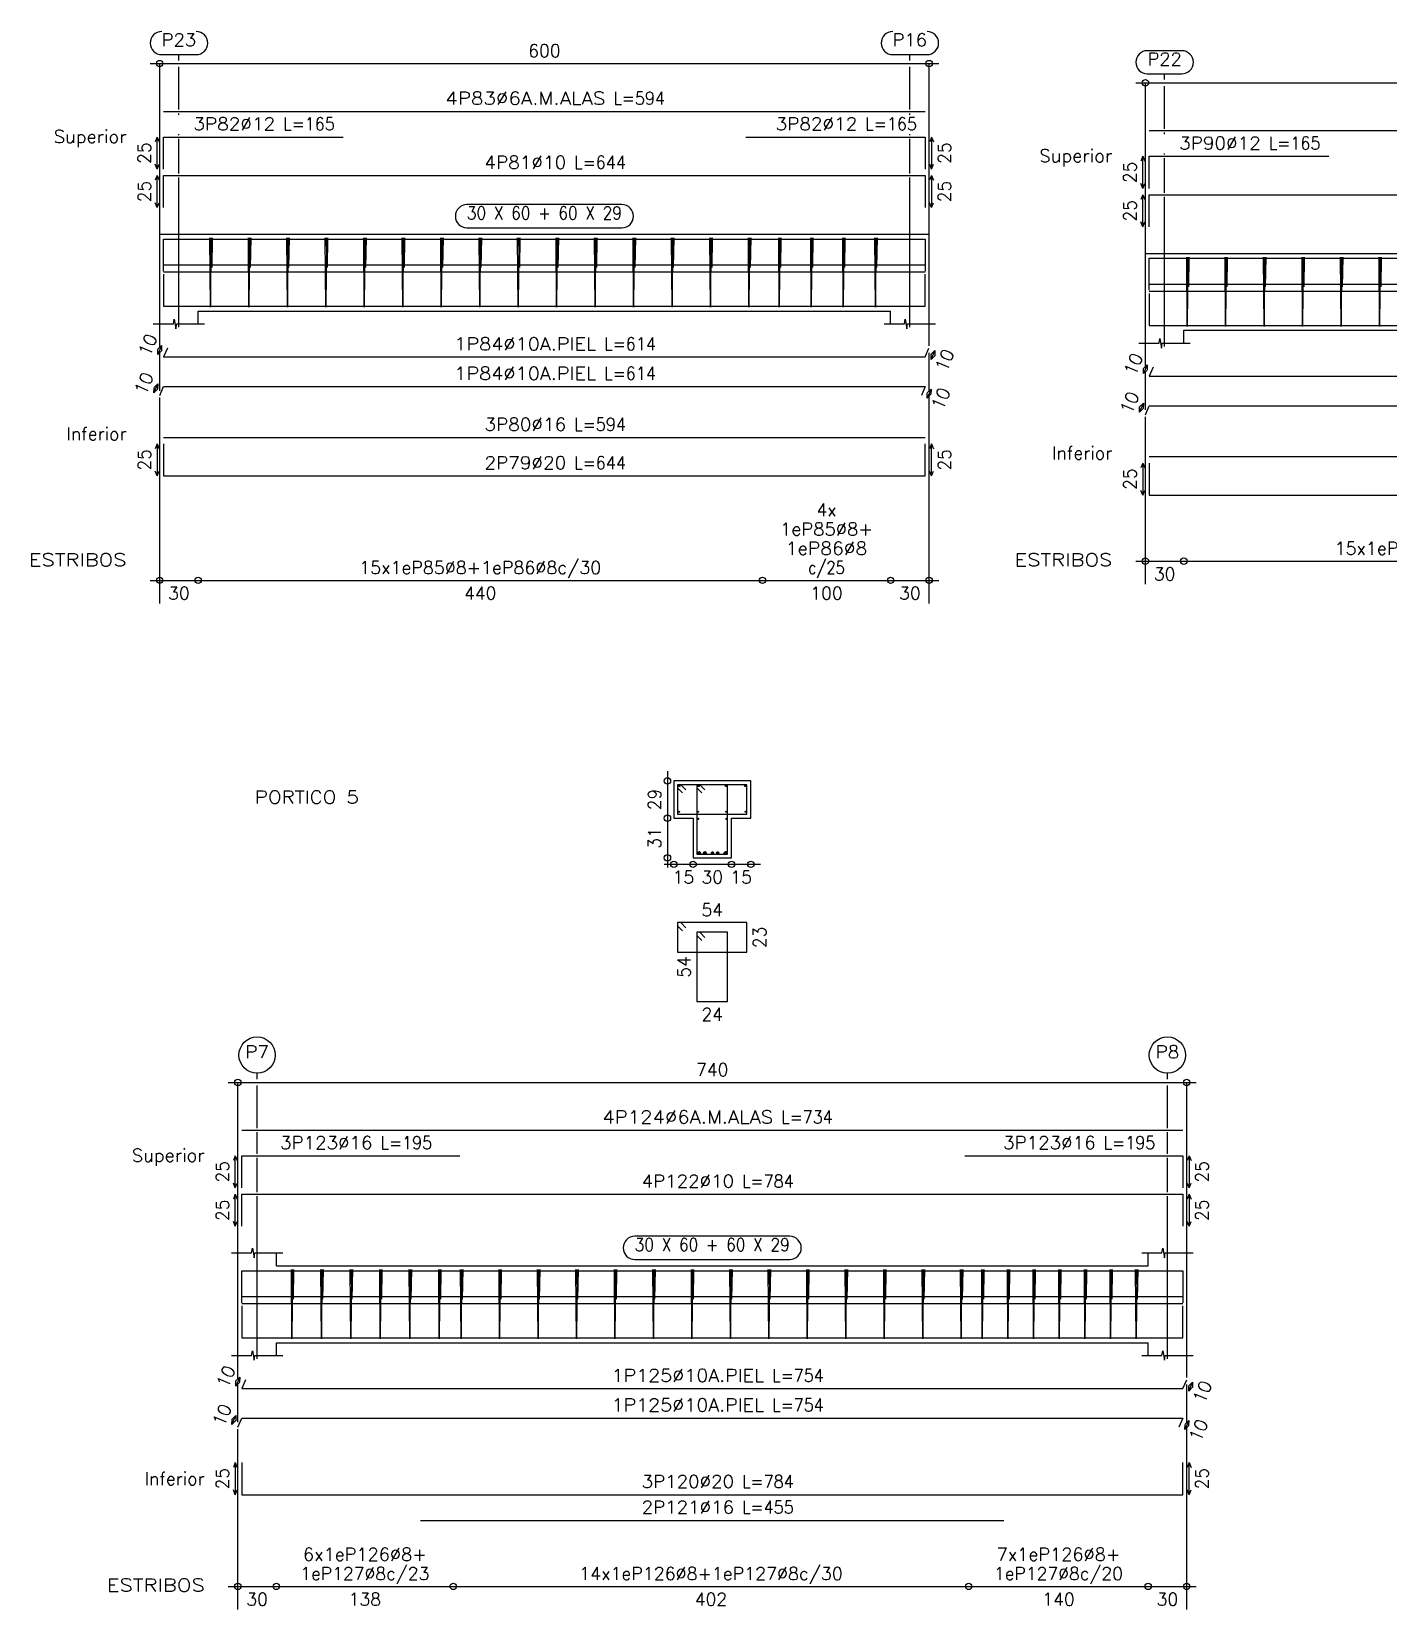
# Model space of a CAD drawing. Header units: millimetres. Extents: x 709.5 to 769, y 350.8 to 392.8.
# Drawn here: x 743.13 to 753.72, y 369.1 to 381.4 of the extents above; entities that cross this region are included whole.
import ezdxf
from ezdxf.enums import TextEntityAlignment as Align

# ---------------------------------------------------------------- set-up
doc = ezdxf.new("R2010")
doc.units = ezdxf.units.MM
doc.linetypes.add('CYPELINEA', pattern=[0])
for name, color, linetype in [('ARM_DENTRO_VIGA', 5, 'Continuous'), ('ARM_ESTRIBOS', 1, 'Continuous'), ('ARM_LONGITUDES', 3, 'CYPELINEA'), ('ARM_TEXTOS', 3, 'CYPELINEA'), ('COT_COTAS', 3, 'CYPELINEA'), ('COT_EST', 3, 'CYPELINEA'), ('COT_LIN_APOYOS', 2, 'CYPELINEA'), ('COT_LIN_AUX_COTA', 2, 'CYPELINEA'), ('REF_ESCALA', 3, 'CYPELINEA'), ('REF_NOMBRE', 3, 'CYPELINEA'), ('REF_REFERENCIA', 3, 'CYPELINEA'), ('SEC_CONTORNOS', 2, 'Continuous'), ('SEC_DIM_VIGA', 3, 'CYPELINEA'), ('TXT_EST', 3, 'CYPELINEA'), ('TXT_LONG', 3, 'CYPELINEA')]:
    doc.layers.add(name, color=color, linetype=linetype)
doc.styles.get("Standard").update_dxf_attribs({"font": 'romans.shx'})

msp = doc.modelspace()

# ---------------------------------------------------------------- linework, layer by layer
at = {"layer": 'ARM_DENTRO_VIGA'}
for p, q in [((748.177, 375.522), (748.192, 375.522)), ((748.185, 375.53), (748.185, 375.515)), ((748.327, 375.522), (748.342, 375.522)), ((748.335, 375.53), (748.335, 375.515)), ((748.541, 375.522), (748.556, 375.522)), ((748.549, 375.53), (748.549, 375.515)), ((748.691, 375.522), (748.706, 375.522)), ((748.699, 375.53), (748.699, 375.515)), ((748.178, 375.321), (748.187, 375.321)), ((748.183, 375.325), (748.183, 375.316)), ((748.328, 375.321), (748.337, 375.321)), ((748.333, 375.325), (748.333, 375.316)), ((748.546, 375.321), (748.555, 375.321)), ((748.551, 375.325), (748.551, 375.316)), ((748.696, 375.321), (748.705, 375.321)), ((748.701, 375.325), (748.701, 375.316)), ((748.322, 375.266), (748.337, 375.266)), ((748.33, 375.273), (748.33, 375.258)), ((748.546, 375.266), (748.561, 375.266)), ((748.554, 375.273), (748.554, 375.258)), ((748.325, 374.999), (748.355, 374.999)), ((748.34, 375.014), (748.34, 374.984)), ((748.369, 374.999), (748.399, 374.999)), ((748.384, 375.014), (748.384, 374.984)), ((748.432, 374.999), (748.456, 374.999)), ((748.444, 375.011), (748.444, 374.987)), ((748.472, 374.999), (748.496, 374.999)), ((748.484, 375.011), (748.484, 374.987)), ((748.529, 374.999), (748.559, 374.999)), ((748.544, 375.014), (748.544, 374.984))]:
    msp.add_line(p, q, dxfattribs=at)
for points in [[(744.163, 380.782), (750.103, 380.782)], [(744.162, 380.332), (744.162, 380.582), (745.562, 380.582)], [(748.703, 380.582), (750.103, 380.582), (750.103, 380.332)], [(751.85, 380.632), (757.79, 380.632)], [(751.85, 380.182), (751.85, 380.432), (753.25, 380.432)], [(744.163, 380.032), (744.163, 380.282), (750.103, 380.282), (750.103, 380.032)], [(751.85, 379.882), (751.85, 380.132), (757.79, 380.132), (757.79, 379.882)], [(744.162, 379.537), (744.162, 379.787), (745.562, 379.787)], [(744.163, 379.537), (744.163, 379.787), (750.103, 379.787), (750.103, 379.537)], [(748.703, 379.787), (750.103, 379.787), (750.103, 379.537)], [(751.85, 379.387), (751.85, 379.637), (757.79, 379.637), (757.79, 379.387)], [(751.85, 379.387), (751.85, 379.637), (753.25, 379.637)], [(744.163, 379.585), (750.103, 379.585)], [(744.163, 379.53), (750.103, 379.53)], [(744.163, 379.53), (750.103, 379.53)], [(744.163, 379.513), (744.163, 379.263), (750.103, 379.263), (750.103, 379.513)], [(751.85, 379.435), (757.79, 379.435)], [(751.85, 379.38), (757.79, 379.38)], [(751.85, 379.38), (757.79, 379.38)], [(751.85, 379.363), (751.85, 379.113), (757.79, 379.113), (757.79, 379.363)], [(744.163, 379.263), (750.103, 379.263)], [(751.85, 379.113), (757.79, 379.113)], [(744.193, 378.937), (744.163, 378.867), (750.103, 378.867), (750.132, 378.937)], [(751.88, 378.787), (751.85, 378.717), (757.79, 378.717), (757.82, 378.787)], [(744.133, 378.567), (744.163, 378.637), (750.103, 378.637), (750.073, 378.567)], [(751.82, 378.417), (751.85, 378.487), (757.79, 378.487), (757.76, 378.417)], [(744.163, 378.24), (750.103, 378.24)], [(744.163, 378.19), (744.163, 377.94), (750.103, 377.94), (750.103, 378.19)], [(751.85, 378.09), (757.79, 378.09)], [(751.85, 378.04), (751.85, 377.79), (757.79, 377.79), (757.79, 378.04)], [(744.772, 372.838), (752.112, 372.838)], [(744.772, 372.388), (744.772, 372.638), (746.472, 372.638)], [(750.412, 372.638), (752.112, 372.638), (752.112, 372.388)], [(744.772, 372.088), (744.772, 372.338), (752.112, 372.338), (752.112, 372.088)], [(744.772, 371.492), (744.772, 371.742), (752.112, 371.742), (752.112, 371.492)], [(744.772, 371.492), (744.772, 371.742), (746.472, 371.742)], [(750.412, 371.742), (752.112, 371.742), (752.112, 371.492)], [(744.772, 371.54), (752.112, 371.54)], [(744.772, 371.485), (752.112, 371.485)], [(744.772, 371.485), (752.112, 371.485)], [(744.772, 371.468), (744.772, 371.218), (752.112, 371.218), (752.112, 371.468)], [(746.167, 371.218), (750.717, 371.218)], [(744.802, 370.892), (744.772, 370.822), (752.112, 370.822), (752.142, 370.892)], [(744.742, 370.522), (744.772, 370.592), (752.112, 370.592), (752.082, 370.522)], [(744.772, 370.245), (744.772, 369.995), (752.112, 369.995), (752.112, 370.245)], [(746.167, 369.795), (750.717, 369.795)]]:
    msp.add_lwpolyline(points, dxfattribs=at)
for centre, radius in [((748.185, 375.522), 0.005), ((748.335, 375.522), 0.005), ((748.549, 375.522), 0.005), ((748.699, 375.522), 0.005), ((748.183, 375.321), 0.003), ((748.333, 375.321), 0.003), ((748.551, 375.321), 0.003), ((748.701, 375.321), 0.003), ((748.33, 375.266), 0.005), ((748.554, 375.266), 0.005), ((748.34, 374.999), 0.01), ((748.384, 374.999), 0.01), ((748.444, 374.999), 0.008), ((748.484, 374.999), 0.008), ((748.544, 374.999), 0.01)]:
    msp.add_circle(centre, radius, dxfattribs=at)
at = {"layer": 'ARM_ESTRIBOS'}
for points in [[(744.532, 379.755), (744.532, 379.795), (744.528, 379.255), (744.524, 379.795), (744.524, 379.771), (744.524, 379.731)], [(744.542, 379.755), (744.542, 379.795), (744.538, 379.565), (744.534, 379.795), (744.533, 379.771), (744.533, 379.731)], [(744.832, 379.755), (744.832, 379.795), (744.828, 379.255), (744.824, 379.795), (744.824, 379.771), (744.824, 379.731)], [(744.842, 379.755), (744.842, 379.795), (744.838, 379.565), (744.834, 379.795), (744.833, 379.771), (744.833, 379.731)], [(745.132, 379.755), (745.132, 379.795), (745.128, 379.255), (745.124, 379.795), (745.124, 379.771), (745.124, 379.731)], [(745.142, 379.755), (745.142, 379.795), (745.138, 379.565), (745.134, 379.795), (745.133, 379.771), (745.133, 379.731)], [(745.432, 379.755), (745.432, 379.795), (745.428, 379.255), (745.424, 379.795), (745.424, 379.771), (745.424, 379.731)], [(745.442, 379.755), (745.442, 379.795), (745.438, 379.565), (745.434, 379.795), (745.433, 379.771), (745.433, 379.731)], [(745.732, 379.755), (745.732, 379.795), (745.728, 379.255), (745.724, 379.795), (745.724, 379.771), (745.724, 379.731)], [(745.742, 379.755), (745.742, 379.795), (745.738, 379.565), (745.734, 379.795), (745.733, 379.771), (745.733, 379.731)], [(746.032, 379.755), (746.032, 379.795), (746.028, 379.255), (746.024, 379.795), (746.024, 379.771), (746.024, 379.731)], [(746.042, 379.755), (746.042, 379.795), (746.038, 379.565), (746.034, 379.795), (746.033, 379.771), (746.033, 379.731)], [(746.332, 379.755), (746.332, 379.795), (746.328, 379.255), (746.324, 379.795), (746.324, 379.771), (746.324, 379.731)], [(746.342, 379.755), (746.342, 379.795), (746.338, 379.565), (746.334, 379.795), (746.333, 379.771), (746.333, 379.731)], [(746.632, 379.755), (746.632, 379.795), (746.628, 379.255), (746.624, 379.795), (746.624, 379.771), (746.624, 379.731)], [(746.642, 379.755), (746.642, 379.795), (746.638, 379.565), (746.634, 379.795), (746.633, 379.771), (746.633, 379.731)], [(746.932, 379.755), (746.932, 379.795), (746.928, 379.255), (746.924, 379.795), (746.924, 379.771), (746.924, 379.731)], [(746.942, 379.755), (746.942, 379.795), (746.938, 379.565), (746.934, 379.795), (746.933, 379.771), (746.933, 379.731)], [(747.232, 379.755), (747.232, 379.795), (747.228, 379.255), (747.224, 379.795), (747.224, 379.771), (747.224, 379.731)], [(747.242, 379.755), (747.242, 379.795), (747.238, 379.565), (747.234, 379.795), (747.233, 379.771), (747.233, 379.731)], [(747.532, 379.755), (747.532, 379.795), (747.528, 379.255), (747.524, 379.795), (747.524, 379.771), (747.524, 379.731)], [(747.542, 379.755), (747.542, 379.795), (747.538, 379.565), (747.534, 379.795), (747.533, 379.771), (747.533, 379.731)], [(747.832, 379.755), (747.832, 379.795), (747.828, 379.255), (747.824, 379.795), (747.824, 379.771), (747.824, 379.731)], [(747.842, 379.755), (747.842, 379.795), (747.838, 379.565), (747.834, 379.795), (747.833, 379.771), (747.833, 379.731)], [(748.132, 379.755), (748.132, 379.795), (748.128, 379.255), (748.124, 379.795), (748.124, 379.771), (748.124, 379.731)], [(748.142, 379.755), (748.142, 379.795), (748.138, 379.565), (748.134, 379.795), (748.133, 379.771), (748.133, 379.731)], [(748.432, 379.755), (748.432, 379.795), (748.428, 379.255), (748.424, 379.795), (748.424, 379.771), (748.424, 379.731)], [(748.442, 379.755), (748.442, 379.795), (748.438, 379.565), (748.434, 379.795), (748.433, 379.771), (748.433, 379.731)], [(748.732, 379.755), (748.732, 379.795), (748.728, 379.255), (748.724, 379.795), (748.724, 379.771), (748.724, 379.731)], [(748.742, 379.755), (748.742, 379.795), (748.738, 379.565), (748.734, 379.795), (748.733, 379.771), (748.733, 379.731)], [(748.968, 379.755), (748.968, 379.795), (748.964, 379.255), (748.96, 379.795), (748.959, 379.771), (748.959, 379.731)], [(748.977, 379.755), (748.977, 379.795), (748.973, 379.565), (748.969, 379.795), (748.969, 379.771), (748.969, 379.731)], [(749.218, 379.755), (749.218, 379.795), (749.214, 379.255), (749.21, 379.795), (749.209, 379.771), (749.209, 379.731)], [(749.227, 379.755), (749.227, 379.795), (749.223, 379.565), (749.219, 379.795), (749.219, 379.771), (749.219, 379.731)], [(749.468, 379.755), (749.468, 379.795), (749.464, 379.255), (749.46, 379.795), (749.459, 379.771), (749.459, 379.731)], [(749.477, 379.755), (749.477, 379.795), (749.473, 379.565), (749.469, 379.795), (749.469, 379.771), (749.469, 379.731)], [(749.718, 379.755), (749.718, 379.795), (749.714, 379.255), (749.71, 379.795), (749.709, 379.771), (749.709, 379.731)], [(749.727, 379.755), (749.727, 379.795), (749.723, 379.565), (749.719, 379.795), (749.719, 379.771), (749.719, 379.731)], [(752.15, 379.605), (752.15, 379.645), (752.146, 379.105), (752.142, 379.645), (752.141, 379.621), (752.141, 379.581)], [(752.159, 379.605), (752.159, 379.645), (752.155, 379.415), (752.151, 379.645), (752.151, 379.621), (752.151, 379.581)], [(752.45, 379.605), (752.45, 379.645), (752.446, 379.105), (752.442, 379.645), (752.441, 379.621), (752.441, 379.581)], [(752.459, 379.605), (752.459, 379.645), (752.455, 379.415), (752.451, 379.645), (752.451, 379.621), (752.451, 379.581)], [(752.75, 379.605), (752.75, 379.645), (752.746, 379.105), (752.742, 379.645), (752.741, 379.621), (752.741, 379.581)], [(752.759, 379.605), (752.759, 379.645), (752.755, 379.415), (752.751, 379.645), (752.751, 379.621), (752.751, 379.581)], [(753.05, 379.605), (753.05, 379.645), (753.046, 379.105), (753.042, 379.645), (753.041, 379.621), (753.041, 379.581)], [(753.059, 379.605), (753.059, 379.645), (753.055, 379.415), (753.051, 379.645), (753.051, 379.621), (753.051, 379.581)], [(753.35, 379.605), (753.35, 379.645), (753.346, 379.105), (753.342, 379.645), (753.341, 379.621), (753.341, 379.581)], [(753.359, 379.605), (753.359, 379.645), (753.355, 379.415), (753.351, 379.645), (753.351, 379.621), (753.351, 379.581)], [(753.65, 379.605), (753.65, 379.645), (753.646, 379.105), (753.642, 379.645), (753.641, 379.621), (753.641, 379.581)], [(753.659, 379.605), (753.659, 379.645), (753.655, 379.415), (753.651, 379.645), (753.651, 379.621), (753.651, 379.581)], [(748.235, 375.491), (748.196, 375.531), (748.172, 375.531), (748.172, 375.301), (748.712, 375.301), (748.712, 375.531), (748.172, 375.531), (748.172, 375.507), (748.211, 375.467)], [(748.385, 375.491), (748.346, 375.531), (748.322, 375.531), (748.322, 374.991), (748.562, 374.991), (748.562, 375.531), (748.322, 375.531), (748.322, 375.507), (748.361, 375.467)], [(748.235, 374.416), (748.196, 374.456), (748.172, 374.456), (748.172, 374.226), (748.712, 374.226), (748.712, 374.456), (748.172, 374.456), (748.172, 374.432), (748.211, 374.392)], [(748.385, 374.341), (748.346, 374.381), (748.322, 374.381), (748.322, 373.841), (748.562, 373.841), (748.562, 374.381), (748.322, 374.381), (748.322, 374.357), (748.361, 374.317)], [(745.167, 371.711), (745.167, 371.75), (745.163, 371.21), (745.159, 371.75), (745.158, 371.726), (745.158, 371.687)], [(745.176, 371.711), (745.176, 371.75), (745.172, 371.52), (745.168, 371.75), (745.168, 371.726), (745.168, 371.687)], [(745.397, 371.711), (745.397, 371.75), (745.393, 371.21), (745.389, 371.75), (745.388, 371.726), (745.388, 371.687)], [(745.406, 371.711), (745.406, 371.75), (745.402, 371.52), (745.398, 371.75), (745.398, 371.726), (745.398, 371.687)], [(745.627, 371.711), (745.627, 371.75), (745.623, 371.21), (745.619, 371.75), (745.618, 371.726), (745.618, 371.687)], [(745.636, 371.711), (745.636, 371.75), (745.632, 371.52), (745.628, 371.75), (745.628, 371.726), (745.628, 371.687)], [(745.857, 371.711), (745.857, 371.75), (745.853, 371.21), (745.849, 371.75), (745.848, 371.726), (745.848, 371.687)], [(745.866, 371.711), (745.866, 371.75), (745.862, 371.52), (745.858, 371.75), (745.858, 371.726), (745.858, 371.687)], [(746.087, 371.711), (746.087, 371.75), (746.083, 371.21), (746.079, 371.75), (746.078, 371.726), (746.078, 371.687)], [(746.096, 371.711), (746.096, 371.75), (746.092, 371.52), (746.088, 371.75), (746.088, 371.726), (746.088, 371.687)], [(746.317, 371.711), (746.317, 371.75), (746.313, 371.21), (746.309, 371.75), (746.308, 371.726), (746.308, 371.687)], [(746.326, 371.711), (746.326, 371.75), (746.322, 371.52), (746.318, 371.75), (746.318, 371.726), (746.318, 371.687)], [(746.487, 371.711), (746.487, 371.75), (746.483, 371.21), (746.479, 371.75), (746.478, 371.726), (746.478, 371.687)], [(746.496, 371.711), (746.496, 371.75), (746.492, 371.52), (746.488, 371.75), (746.488, 371.726), (746.488, 371.687)], [(746.787, 371.711), (746.787, 371.75), (746.783, 371.21), (746.779, 371.75), (746.778, 371.726), (746.778, 371.687)], [(746.796, 371.711), (746.796, 371.75), (746.792, 371.52), (746.788, 371.75), (746.788, 371.726), (746.788, 371.687)], [(747.087, 371.711), (747.087, 371.75), (747.083, 371.21), (747.079, 371.75), (747.078, 371.726), (747.078, 371.687)], [(747.096, 371.711), (747.096, 371.75), (747.092, 371.52), (747.088, 371.75), (747.088, 371.726), (747.088, 371.687)], [(747.387, 371.711), (747.387, 371.75), (747.383, 371.21), (747.379, 371.75), (747.378, 371.726), (747.378, 371.687)], [(747.396, 371.711), (747.396, 371.75), (747.392, 371.52), (747.388, 371.75), (747.388, 371.726), (747.388, 371.687)], [(747.687, 371.711), (747.687, 371.75), (747.683, 371.21), (747.679, 371.75), (747.678, 371.726), (747.678, 371.687)], [(747.696, 371.711), (747.696, 371.75), (747.692, 371.52), (747.688, 371.75), (747.688, 371.726), (747.688, 371.687)], [(747.987, 371.711), (747.987, 371.75), (747.983, 371.21), (747.979, 371.75), (747.978, 371.726), (747.978, 371.687)], [(747.996, 371.711), (747.996, 371.75), (747.992, 371.52), (747.988, 371.75), (747.988, 371.726), (747.988, 371.687)], [(748.287, 371.711), (748.287, 371.75), (748.283, 371.21), (748.279, 371.75), (748.278, 371.726), (748.278, 371.687)], [(748.296, 371.711), (748.296, 371.75), (748.292, 371.52), (748.288, 371.75), (748.288, 371.726), (748.288, 371.687)], [(748.587, 371.711), (748.587, 371.75), (748.583, 371.21), (748.579, 371.75), (748.578, 371.726), (748.578, 371.687)], [(748.596, 371.711), (748.596, 371.75), (748.592, 371.52), (748.588, 371.75), (748.588, 371.726), (748.588, 371.687)], [(748.887, 371.711), (748.887, 371.75), (748.883, 371.21), (748.879, 371.75), (748.878, 371.726), (748.878, 371.687)], [(748.896, 371.711), (748.896, 371.75), (748.892, 371.52), (748.888, 371.75), (748.888, 371.726), (748.888, 371.687)], [(749.187, 371.711), (749.187, 371.75), (749.183, 371.21), (749.179, 371.75), (749.178, 371.726), (749.178, 371.687)], [(749.196, 371.711), (749.196, 371.75), (749.192, 371.52), (749.188, 371.75), (749.188, 371.726), (749.188, 371.687)], [(749.487, 371.711), (749.487, 371.75), (749.483, 371.21), (749.479, 371.75), (749.478, 371.726), (749.478, 371.687)], [(749.496, 371.711), (749.496, 371.75), (749.492, 371.52), (749.488, 371.75), (749.488, 371.726), (749.488, 371.687)], [(749.787, 371.711), (749.787, 371.75), (749.783, 371.21), (749.779, 371.75), (749.778, 371.726), (749.778, 371.687)], [(749.796, 371.711), (749.796, 371.75), (749.792, 371.52), (749.788, 371.75), (749.788, 371.726), (749.788, 371.687)], [(750.087, 371.711), (750.087, 371.75), (750.083, 371.21), (750.079, 371.75), (750.078, 371.726), (750.078, 371.687)], [(750.096, 371.711), (750.096, 371.75), (750.092, 371.52), (750.088, 371.75), (750.088, 371.726), (750.088, 371.687)], [(750.387, 371.711), (750.387, 371.75), (750.383, 371.21), (750.379, 371.75), (750.378, 371.726), (750.378, 371.687)], [(750.396, 371.711), (750.396, 371.75), (750.392, 371.52), (750.388, 371.75), (750.388, 371.726), (750.388, 371.687)], [(750.552, 371.711), (750.552, 371.75), (750.548, 371.21), (750.544, 371.75), (750.543, 371.726), (750.543, 371.687)], [(750.561, 371.711), (750.561, 371.75), (750.557, 371.52), (750.553, 371.75), (750.553, 371.726), (750.553, 371.687)], [(750.752, 371.711), (750.752, 371.75), (750.748, 371.21), (750.744, 371.75), (750.743, 371.726), (750.743, 371.687)], [(750.761, 371.711), (750.761, 371.75), (750.757, 371.52), (750.753, 371.75), (750.753, 371.726), (750.753, 371.687)], [(750.952, 371.711), (750.952, 371.75), (750.948, 371.21), (750.944, 371.75), (750.943, 371.726), (750.943, 371.687)], [(750.961, 371.711), (750.961, 371.75), (750.957, 371.52), (750.953, 371.75), (750.953, 371.726), (750.953, 371.687)], [(751.152, 371.711), (751.152, 371.75), (751.148, 371.21), (751.144, 371.75), (751.143, 371.726), (751.143, 371.687)], [(751.161, 371.711), (751.161, 371.75), (751.157, 371.52), (751.153, 371.75), (751.153, 371.726), (751.153, 371.687)], [(751.352, 371.711), (751.352, 371.75), (751.348, 371.21), (751.344, 371.75), (751.343, 371.726), (751.343, 371.687)], [(751.361, 371.711), (751.361, 371.75), (751.357, 371.52), (751.353, 371.75), (751.353, 371.726), (751.353, 371.687)], [(751.552, 371.711), (751.552, 371.75), (751.548, 371.21), (751.544, 371.75), (751.543, 371.726), (751.543, 371.687)], [(751.561, 371.711), (751.561, 371.75), (751.557, 371.52), (751.553, 371.75), (751.553, 371.726), (751.553, 371.687)], [(751.752, 371.711), (751.752, 371.75), (751.748, 371.21), (751.744, 371.75), (751.743, 371.726), (751.743, 371.687)], [(751.761, 371.711), (751.761, 371.75), (751.757, 371.52), (751.753, 371.75), (751.753, 371.726), (751.753, 371.687)]]:
    msp.add_lwpolyline(points, dxfattribs=at)
at = {"layer": 'ARM_LONGITUDES'}
for p, q in [((744.112, 380.582), (744.097, 380.545)), ((744.112, 380.332), (744.112, 380.582)), ((744.112, 380.582), (744.127, 380.545)), ((750.153, 380.582), (750.138, 380.545)), ((750.153, 380.582), (750.153, 380.332)), ((750.153, 380.582), (750.168, 380.545)), ((744.112, 380.332), (744.097, 380.37)), ((744.112, 380.332), (744.127, 380.37)), ((750.153, 380.332), (750.138, 380.37)), ((750.153, 380.332), (750.168, 380.37)), ((751.8, 380.432), (751.785, 380.395)), ((751.8, 380.182), (751.8, 380.432)), ((751.8, 380.432), (751.815, 380.395)), ((744.113, 380.282), (744.098, 380.245)), ((744.113, 380.032), (744.113, 380.282)), ((744.113, 380.282), (744.128, 380.245)), ((750.153, 380.282), (750.137, 380.245)), ((750.153, 380.282), (750.153, 380.032)), ((750.153, 380.282), (750.168, 380.245)), ((751.8, 380.182), (751.785, 380.22)), ((751.8, 380.182), (751.815, 380.22)), ((751.8, 380.132), (751.785, 380.095)), ((751.8, 379.882), (751.8, 380.132)), ((751.8, 380.132), (751.815, 380.095)), ((744.113, 380.032), (744.098, 380.07)), ((744.113, 380.032), (744.128, 380.07)), ((750.153, 380.032), (750.137, 380.07)), ((750.153, 380.032), (750.168, 380.07)), ((751.8, 379.882), (751.785, 379.92)), ((751.8, 379.882), (751.815, 379.92)), ((744.147, 378.957), (744.117, 378.887)), ((744.117, 378.887), (744.118, 378.927)), ((744.117, 378.887), (744.145, 378.915)), ((744.147, 378.957), (744.118, 378.928)), ((744.147, 378.957), (744.146, 378.916)), ((750.148, 378.847), (750.178, 378.917)), ((750.148, 378.847), (750.149, 378.888)), ((750.148, 378.847), (750.177, 378.876)), ((750.178, 378.917), (750.15, 378.889)), ((750.178, 378.917), (750.177, 378.877)), ((751.834, 378.807), (751.804, 378.737)), ((751.804, 378.737), (751.805, 378.777)), ((751.804, 378.737), (751.833, 378.765)), ((751.834, 378.807), (751.805, 378.778)), ((751.834, 378.807), (751.833, 378.766)), ((744.087, 378.587), (744.117, 378.657)), ((744.087, 378.587), (744.088, 378.627)), ((744.087, 378.587), (744.115, 378.615)), ((744.117, 378.657), (744.088, 378.628)), ((744.117, 378.657), (744.116, 378.616)), ((750.148, 378.617), (750.118, 378.547)), ((750.148, 378.617), (750.12, 378.589)), ((750.148, 378.617), (750.147, 378.577)), ((750.118, 378.547), (750.119, 378.588)), ((750.118, 378.547), (750.147, 378.576)), ((751.774, 378.437), (751.804, 378.507)), ((751.804, 378.507), (751.775, 378.478)), ((751.804, 378.507), (751.803, 378.466)), ((751.774, 378.437), (751.775, 378.477)), ((751.774, 378.437), (751.803, 378.465)), ((744.113, 378.19), (744.098, 378.152)), ((744.113, 378.19), (744.113, 377.94)), ((744.113, 378.19), (744.128, 378.152)), ((750.153, 378.19), (750.137, 378.152)), ((750.153, 377.94), (750.153, 378.19)), ((750.153, 378.19), (750.168, 378.152)), ((751.8, 378.04), (751.785, 378.002)), ((751.8, 378.04), (751.8, 377.79)), ((751.8, 378.04), (751.815, 378.002)), ((744.113, 377.94), (744.098, 377.977)), ((744.113, 377.94), (744.128, 377.977)), ((750.153, 377.94), (750.137, 377.977)), ((750.153, 377.94), (750.168, 377.977)), ((751.8, 377.79), (751.785, 377.827)), ((751.8, 377.79), (751.815, 377.827)), ((744.722, 372.638), (744.707, 372.6)), ((744.722, 372.388), (744.722, 372.638)), ((744.722, 372.638), (744.737, 372.6)), ((752.162, 372.638), (752.147, 372.6)), ((752.162, 372.638), (752.162, 372.388)), ((752.162, 372.638), (752.177, 372.6)), ((744.722, 372.388), (744.707, 372.425)), ((744.722, 372.338), (744.707, 372.3)), ((744.722, 372.388), (744.737, 372.425)), ((744.722, 372.088), (744.722, 372.338)), ((744.722, 372.338), (744.737, 372.3)), ((752.162, 372.388), (752.147, 372.425)), ((752.162, 372.338), (752.147, 372.3)), ((752.162, 372.388), (752.177, 372.425)), ((752.162, 372.338), (752.162, 372.088)), ((752.162, 372.338), (752.177, 372.3)), ((744.722, 372.088), (744.707, 372.125)), ((744.722, 372.088), (744.737, 372.125)), ((752.162, 372.088), (752.147, 372.125)), ((752.162, 372.088), (752.177, 372.125)), ((744.756, 370.912), (744.726, 370.842)), ((744.726, 370.842), (744.727, 370.883)), ((744.726, 370.842), (744.754, 370.871)), ((744.756, 370.912), (744.727, 370.884)), ((744.756, 370.912), (744.755, 370.872)), ((752.158, 370.803), (752.188, 370.873)), ((752.188, 370.873), (752.159, 370.844)), ((752.188, 370.873), (752.187, 370.832)), ((752.158, 370.803), (752.159, 370.843)), ((752.158, 370.803), (752.186, 370.831)), ((744.696, 370.542), (744.726, 370.612)), ((744.726, 370.612), (744.697, 370.584)), ((744.726, 370.612), (744.725, 370.572)), ((744.696, 370.542), (744.697, 370.583)), ((744.696, 370.542), (744.724, 370.571)), ((752.158, 370.573), (752.128, 370.503)), ((752.128, 370.503), (752.129, 370.543)), ((752.128, 370.503), (752.156, 370.531)), ((752.158, 370.573), (752.129, 370.544)), ((752.158, 370.573), (752.157, 370.532)), ((744.722, 370.245), (744.707, 370.208)), ((744.722, 370.245), (744.722, 369.995)), ((744.722, 370.245), (744.737, 370.208)), ((752.162, 370.245), (752.147, 370.208)), ((752.162, 369.995), (752.162, 370.245)), ((752.162, 370.245), (752.177, 370.208)), ((744.722, 369.995), (744.707, 370.033)), ((744.722, 369.995), (744.737, 370.033)), ((752.162, 369.995), (752.147, 370.033)), ((752.162, 369.995), (752.177, 370.033))]:
    msp.add_line(p, q, dxfattribs=at)
at = {"layer": 'COT_COTAS'}
for p, q in [((744.057, 381.155), (750.208, 381.155)), ((751.745, 381.005), (757.895, 381.005)), ((744.667, 373.21), (752.217, 373.21))]:
    msp.add_line(p, q, dxfattribs=at)
for centre in [(744.132, 381.155), (750.133, 381.155), (751.82, 381.005), (744.742, 373.21), (752.142, 373.21)]:
    msp.add_circle(centre, 0.025, dxfattribs=at)
at = {"layer": 'COT_EST'}
for p, q in [((751.745, 377.275), (752.12, 377.275)), ((752.12, 377.275), (756.36, 377.275)), ((744.057, 377.125), (744.432, 377.125)), ((744.432, 377.125), (748.833, 377.125)), ((748.833, 377.125), (749.833, 377.125)), ((749.833, 377.125), (750.208, 377.125)), ((744.667, 369.28), (745.042, 369.28)), ((745.042, 369.28), (746.422, 369.28)), ((746.422, 369.28), (750.442, 369.28)), ((750.442, 369.28), (751.842, 369.28)), ((751.842, 369.28), (752.217, 369.28))]:
    msp.add_line(p, q, dxfattribs=at)
for centre in [(751.82, 377.275), (752.12, 377.275), (744.132, 377.125), (744.432, 377.125), (748.833, 377.125), (749.833, 377.125), (750.133, 377.125), (744.742, 369.28), (745.042, 369.28), (746.422, 369.28), (750.442, 369.28), (751.842, 369.28), (752.142, 369.28)]:
    msp.add_circle(centre, 0.025, dxfattribs=at)
at = {"layer": 'COT_LIN_APOYOS'}
for p, q in [((744.132, 381.142), (744.132, 381.155)), ((744.132, 380.955), (744.132, 381.142)), ((750.133, 381.142), (750.133, 381.155)), ((750.133, 380.955), (750.133, 381.142)), ((744.132, 380.055), (744.132, 380.955)), ((750.133, 380.055), (750.133, 380.955)), ((751.82, 380.992), (751.82, 381.005)), ((751.82, 380.805), (751.82, 380.992)), ((751.82, 379.905), (751.82, 380.805)), ((744.132, 379.039), (744.132, 380.055)), ((750.133, 379.039), (750.133, 380.055)), ((751.82, 378.889), (751.82, 379.905)), ((744.132, 378.939), (744.132, 379.039)), ((750.133, 378.953), (750.133, 379.039)), ((744.132, 378.604), (744.132, 378.904)), ((750.133, 378.6), (750.133, 378.899)), ((751.82, 378.789), (751.82, 378.889)), ((751.82, 378.454), (751.82, 378.754)), ((744.132, 378.412), (744.132, 378.551)), ((750.133, 378.412), (750.133, 378.565)), ((744.132, 377.725), (744.132, 378.412)), ((750.133, 377.725), (750.133, 378.412)), ((751.82, 378.262), (751.82, 378.401)), ((751.82, 377.575), (751.82, 378.262)), ((744.132, 377.137), (744.132, 377.725)), ((750.133, 377.137), (750.133, 377.725)), ((751.82, 377.287), (751.82, 377.575)), ((751.82, 377.262), (751.82, 377.287)), ((751.82, 377.095), (751.82, 377.262)), ((744.132, 377.112), (744.132, 377.137)), ((750.133, 377.112), (750.133, 377.137)), ((744.132, 376.945), (744.132, 377.112)), ((750.133, 376.945), (750.133, 377.112)), ((744.742, 373.198), (744.742, 373.21)), ((744.742, 373.01), (744.742, 373.198)), ((752.142, 373.198), (752.142, 373.21)), ((752.142, 373.01), (752.142, 373.198)), ((744.742, 372.01), (744.742, 373.01)), ((752.142, 372.01), (752.142, 373.01)), ((744.742, 370.995), (744.742, 372.01)), ((752.142, 370.995), (752.142, 372.01)), ((744.742, 370.894), (744.742, 370.995)), ((752.142, 370.909), (752.142, 370.995)), ((744.742, 370.561), (744.742, 370.859)), ((752.142, 370.556), (752.142, 370.854)), ((744.742, 370.26), (744.742, 370.506)), ((752.142, 370.26), (752.142, 370.521)), ((744.742, 369.58), (744.742, 370.26)), ((752.142, 369.58), (752.142, 370.26)), ((744.742, 369.293), (744.742, 369.58)), ((752.142, 369.293), (752.142, 369.58)), ((744.742, 369.268), (744.742, 369.293)), ((744.742, 369.1), (744.742, 369.268)), ((752.142, 369.268), (752.142, 369.293)), ((752.142, 369.1), (752.142, 369.268))]:
    msp.add_line(p, q, dxfattribs=at)
at = {"layer": 'COT_LIN_AUX_COTA'}
for p, q in [((744.282, 381.18), (744.282, 381.225)), ((749.983, 381.18), (749.983, 381.225)), ((744.282, 380.955), (744.282, 381.13)), ((749.983, 380.955), (749.983, 381.13)), ((751.97, 381.03), (751.97, 381.075)), ((744.282, 380.797), (744.282, 380.955)), ((749.983, 380.797), (749.983, 380.955)), ((751.97, 380.805), (751.97, 380.98)), ((744.282, 380.755), (744.282, 380.767)), ((749.983, 380.755), (749.983, 380.767)), ((751.97, 380.647), (751.97, 380.805)), ((744.282, 380.597), (744.282, 380.605)), ((749.983, 380.597), (749.983, 380.605)), ((751.97, 380.605), (751.97, 380.617)), ((744.282, 380.297), (744.282, 380.567)), ((749.983, 380.297), (749.983, 380.567)), ((751.97, 380.447), (751.97, 380.455)), ((751.97, 380.147), (751.97, 380.417)), ((744.282, 380.055), (744.282, 380.267)), ((749.983, 380.055), (749.983, 380.267)), ((751.97, 379.905), (751.97, 380.117)), ((744.282, 379.1), (744.282, 380.055)), ((749.983, 379.1), (749.983, 380.055)), ((751.97, 378.95), (751.97, 379.905)), ((744.892, 373.235), (744.892, 373.28)), ((751.992, 373.235), (751.992, 373.28)), ((744.892, 373.01), (744.892, 373.185)), ((751.992, 373.01), (751.992, 373.185)), ((744.892, 372.853), (744.892, 373.01)), ((751.992, 372.853), (751.992, 373.01)), ((744.892, 372.653), (744.892, 372.823)), ((751.992, 372.653), (751.992, 372.823)), ((744.892, 372.353), (744.892, 372.623)), ((751.992, 372.353), (751.992, 372.623)), ((744.892, 372.01), (744.892, 372.323)), ((751.992, 372.01), (751.992, 372.323)), ((744.892, 371.055), (744.892, 372.01)), ((751.992, 371.055), (751.992, 372.01))]:
    msp.add_line(p, q, dxfattribs=at)
at = {"layer": 'REF_NOMBRE'}
for p, q in [((747.737, 380.055), (746.528, 380.055)), ((746.528, 379.875), (747.737, 379.875)), ((749.046, 372.01), (747.837, 372.01)), ((747.837, 371.83), (749.046, 371.83))]:
    msp.add_line(p, q, dxfattribs=at)
for centre, start, end in [((746.528, 379.965), 90, 270), ((747.737, 379.965), 270, 90), ((747.837, 371.92), 90, 270), ((749.046, 371.92), 270, 90)]:
    msp.add_arc(centre, 0.09, start, end, dxfattribs=at)
at = {"layer": 'REF_REFERENCIA'}
for p, q in [((744.148, 381.225), (744.417, 381.225)), ((749.849, 381.225), (750.117, 381.225)), ((752.104, 381.255), (751.835, 381.255)), ((751.835, 381.075), (752.104, 381.075))]:
    msp.add_line(p, q, dxfattribs=at)
for centre in [(744.892, 373.423), (751.992, 373.423)]:
    msp.add_circle(centre, 0.142, dxfattribs=at)
for centre, start, end in [((744.148, 381.315), 90, 270), ((744.417, 381.315), 270, 90), ((749.849, 381.315), 90, 270), ((750.117, 381.315), 270, 90), ((751.835, 381.165), 90, 270), ((752.104, 381.165), 270, 90)]:
    msp.add_arc(centre, 0.09, start, end, dxfattribs=at)
at = {"layer": 'SEC_CONTORNOS'}
for p, q in [((744.132, 379.225), (744.132, 379.825)), ((744.132, 379.225), (744.132, 379.825)), ((744.132, 379.825), (744.432, 379.825)), ((744.132, 379.825), (744.432, 379.825)), ((744.432, 379.825), (749.833, 379.825)), ((749.833, 379.825), (750.133, 379.825)), ((749.833, 379.825), (750.133, 379.825)), ((750.133, 379.225), (750.133, 379.825)), ((750.133, 379.225), (750.133, 379.825)), ((751.82, 379.675), (752.12, 379.675)), ((751.82, 379.675), (752.12, 379.675)), ((751.82, 379.075), (751.82, 379.675)), ((751.82, 379.075), (751.82, 379.675)), ((752.12, 379.675), (757.52, 379.675)), ((744.132, 379.125), (744.132, 379.225)), ((744.432, 379.225), (749.833, 379.225)), ((744.432, 379.125), (744.432, 379.225)), ((749.833, 379.125), (749.833, 379.225)), ((750.133, 379.125), (750.133, 379.225)), ((744.082, 379.125), (744.24, 379.125)), ((744.24, 379.125), (744.246, 379.162)), ((744.246, 379.162), (744.259, 379.087)), ((744.259, 379.087), (744.265, 379.125)), ((744.265, 379.125), (744.482, 379.125)), ((749.783, 379.125), (749.94, 379.125)), ((749.94, 379.125), (749.946, 379.162)), ((749.946, 379.162), (749.959, 379.087)), ((749.959, 379.087), (749.965, 379.125)), ((749.965, 379.125), (750.183, 379.125)), ((751.82, 378.975), (751.82, 379.075)), ((751.927, 378.975), (751.933, 379.012)), ((751.933, 379.012), (751.946, 378.937)), ((752.12, 379.075), (757.52, 379.075)), ((752.12, 378.975), (752.12, 379.075)), ((751.77, 378.975), (751.927, 378.975)), ((751.946, 378.937), (751.952, 378.975)), ((751.952, 378.975), (752.17, 378.975)), ((744.692, 371.88), (744.849, 371.88)), ((744.742, 371.78), (744.742, 371.88)), ((744.849, 371.88), (744.856, 371.918)), ((744.856, 371.918), (744.868, 371.843)), ((744.868, 371.843), (744.874, 371.88)), ((744.874, 371.88), (745.092, 371.88)), ((745.042, 371.78), (745.042, 371.88)), ((751.792, 371.88), (751.949, 371.88)), ((751.842, 371.78), (751.842, 371.88)), ((751.949, 371.88), (751.956, 371.918)), ((751.956, 371.918), (751.968, 371.843)), ((751.968, 371.843), (751.974, 371.88)), ((751.974, 371.88), (752.192, 371.88)), ((752.142, 371.78), (752.142, 371.88)), ((744.742, 371.18), (744.742, 371.78)), ((744.742, 371.18), (744.742, 371.78)), ((745.042, 371.78), (751.842, 371.78)), ((752.142, 371.18), (752.142, 371.78)), ((752.142, 371.18), (752.142, 371.78)), ((744.742, 371.08), (744.742, 371.18)), ((744.849, 371.08), (744.856, 371.118)), ((744.856, 371.118), (744.868, 371.043)), ((745.042, 371.18), (751.842, 371.18)), ((745.042, 371.08), (745.042, 371.18)), ((751.842, 371.08), (751.842, 371.18)), ((751.949, 371.08), (751.956, 371.118)), ((751.956, 371.118), (751.968, 371.043)), ((752.142, 371.08), (752.142, 371.18)), ((744.692, 371.08), (744.849, 371.08)), ((744.868, 371.043), (744.874, 371.08)), ((744.874, 371.08), (745.092, 371.08)), ((751.792, 371.08), (751.949, 371.08)), ((751.968, 371.043), (751.974, 371.08)), ((751.974, 371.08), (752.192, 371.08))]:
    msp.add_line(p, q, dxfattribs=at)
msp.add_lwpolyline([(748.292, 375.561), (748.142, 375.561), (748.142, 375.271), (748.292, 375.271), (748.292, 374.961), (748.592, 374.961), (748.592, 375.271), (748.742, 375.271), (748.742, 375.561), (748.592, 375.561), (748.292, 375.561)], dxfattribs=at)
at = {"layer": 'SEC_DIM_VIGA'}
for p, q in [((748.092, 375.636), (748.092, 375.271)), ((748.092, 375.271), (748.092, 374.886)), ((748.067, 374.911), (748.292, 374.911)), ((748.292, 374.911), (748.592, 374.911)), ((748.592, 374.911), (748.817, 374.911))]:
    msp.add_line(p, q, dxfattribs=at)
for centre in [(748.092, 375.561), (748.092, 375.271), (748.092, 374.961), (748.142, 374.911), (748.292, 374.911), (748.592, 374.911), (748.742, 374.911)]:
    msp.add_circle(centre, 0.025, dxfattribs=at)

# ---------------------------------------------------------------- texts
at = {"layer": 'ARM_LONGITUDES'}
for s, rotation, width, p, p2 in [('25', 90, 0.953514, (744.062, 380.373), (744.062, 380.541)), ('25', 90, 0.953514, (750.303, 380.373), (750.303, 380.541)), ('25', 90, 0.953514, (751.75, 380.223), (751.75, 380.391)), ('25', 90, 0.953514, (744.063, 380.073), (744.063, 380.241)), ('25', 90, 0.953514, (750.303, 380.073), (750.303, 380.241)), ('25', 90, 0.953514, (751.75, 379.923), (751.75, 380.091)), ('10', 66.7992, 0.953737, (744.052, 378.864), (744.119, 379.019)), ('10', 66.7992, 0.953737, (750.268, 378.746), (750.334, 378.9)), ('10', 66.7992, 0.953737, (751.74, 378.714), (751.806, 378.869)), ('10', 66.7992, 0.953737, (744.022, 378.564), (744.089, 378.719)), ('10', 66.7992, 0.953737, (750.238, 378.446), (750.304, 378.6)), ('10', 66.7992, 0.953737, (751.71, 378.414), (751.776, 378.569)), ('25', 90, 0.953514, (744.063, 377.981), (744.063, 378.149)), ('25', 90, 0.953514, (750.303, 377.981), (750.303, 378.149)), ('25', 90, 0.953514, (751.75, 377.831), (751.75, 377.999)), ('25', 90, 0.953514, (744.672, 372.429), (744.672, 372.597)), ('25', 90, 0.953514, (752.312, 372.429), (752.312, 372.597)), ('25', 90, 0.953514, (744.672, 372.129), (744.672, 372.297)), ('25', 90, 0.953514, (752.312, 372.129), (752.312, 372.297)), ('10', 66.7925, 0.953476, (744.662, 370.82), (744.728, 370.974)), ('10', 66.7925, 0.953476, (752.278, 370.701), (752.344, 370.856)), ('10', 66.7925, 0.953476, (744.632, 370.52), (744.698, 370.674)), ('10', 66.7925, 0.953476, (752.248, 370.401), (752.314, 370.556)), ('25', 90, 0.953514, (744.672, 370.036), (744.672, 370.204)), ('25', 90, 0.953514, (752.312, 370.036), (752.312, 370.204))]:
    msp.add_text(s, height=0.1, rotation=rotation, dxfattribs=dict(at, width=width)).set_placement(p, p2, align=Align.FIT)
at = {"layer": 'ARM_TEXTOS'}
for s, width, p, p2 in [('4P83%%c6A.M.ALAS', 1.04, (746.36, 380.835), (747.608, 380.835)), ('3P82%%c12', 0.97719, (744.395, 380.635), (745.033, 380.635)), ('3P82%%c12', 0.97719, (748.936, 380.635), (749.573, 380.635)), ('3P90%%c12', 0.97719, (752.083, 380.485), (752.72, 380.485)), ('4P81%%c10', 0.97719, (746.665, 380.335), (747.303, 380.335)), ('1P84%%c10A.PIEL', 1.002026, (746.43, 378.919), (747.537, 378.919)), ('1P84%%c10A.PIEL', 1.002026, (746.43, 378.689), (747.537, 378.689)), ('3P80%%c16', 0.97719, (746.665, 378.292), (747.303, 378.292)), ('2P79%%c20', 0.97719, (746.665, 377.992), (747.303, 377.992)), ('4P124%%c6A.M.ALAS', 1.028382, (747.585, 372.89), (748.917, 372.89)), ('3P123%%c16', 0.965064, (745.071, 372.69), (745.792, 372.69)), ('3P123%%c16', 0.965064, (750.71, 372.69), (751.432, 372.69)), ('4P122%%c10', 0.965064, (747.891, 372.39), (748.612, 372.39)), ('1P125%%c10A.PIEL', 0.9925, (747.656, 370.875), (748.847, 370.875)), ('1P125%%c10A.PIEL', 0.9925, (747.656, 370.645), (748.847, 370.645)), ('3P120%%c20', 0.965064, (747.891, 370.048), (748.612, 370.048)), ('2P121%%c16', 0.965064, (747.891, 369.848), (748.612, 369.848))]:
    msp.add_text(s, height=0.1, dxfattribs=dict(at, width=width)).set_placement(p, p2, align=Align.FIT)
at = {"layer": 'COT_COTAS', "width": 0.928421}
for s, p, p2 in [('600', (747.007, 381.205), (747.259, 381.205)), ('740', (748.316, 373.26), (748.568, 373.26))]:
    msp.add_text(s, height=0.1, dxfattribs=at).set_placement(p, p2, align=Align.FIT)
at = {"layer": 'COT_EST'}
for s, width, p, p2 in [('30', 0.953514, (751.886, 377.125), (752.054, 377.125)), ('30', 0.953514, (744.198, 376.975), (744.366, 376.975)), ('440', 0.928421, (746.506, 376.975), (746.758, 376.975)), ('100', 0.928421, (749.207, 376.975), (749.459, 376.975)), ('30', 0.953514, (749.899, 376.975), (750.067, 376.975)), ('30', 0.953514, (744.808, 369.13), (744.976, 369.13)), ('138', 0.928421, (745.606, 369.13), (745.858, 369.13)), ('402', 0.928421, (748.306, 369.13), (748.558, 369.13)), ('140', 0.928421, (751.016, 369.13), (751.268, 369.13)), ('30', 0.953514, (751.908, 369.13), (752.076, 369.13))]:
    msp.add_text(s, height=0.1, dxfattribs=dict(at, width=width)).set_placement(p, p2, align=Align.FIT)
at = {"layer": 'REF_ESCALA'}
for s, width, p, p2 in [('Superior', 0.932695, (743.306, 380.536), (743.874, 380.536)), ('Superior', 0.932695, (750.993, 380.386), (751.562, 380.386)), ('Inferior', 0.904541, (743.405, 378.218), (743.874, 378.218)), ('Inferior', 0.904541, (751.092, 378.068), (751.562, 378.068)), ('ESTRIBOS', 1.11125, (743.112, 377.235), (743.874, 377.235)), ('ESTRIBOS', 1.11125, (750.8, 377.235), (751.562, 377.235)), ('Superior', 0.932695, (743.915, 372.592), (744.483, 372.592)), ('Inferior', 0.904541, (744.014, 370.07), (744.483, 370.07)), ('ESTRIBOS', 1.11125, (743.721, 369.24), (744.483, 369.24))]:
    msp.add_text(s, height=0.1, dxfattribs=dict(at, width=width)).set_placement(p, p2, align=Align.FIT)
at = {"layer": 'REF_NOMBRE'}
for s, width, p, p2 in [('30 X 60 + 60 X 29', 0.729569, (746.528, 379.94), (747.737, 379.94)), ('PORTICO 5', 1.008373, (744.874, 375.385), (745.686, 375.385)), ('30 X 60 + 60 X 29', 0.729569, (747.837, 371.895), (749.046, 371.895))]:
    msp.add_text(s, height=0.1, dxfattribs=dict(at, width=width)).set_placement(p, p2, align=Align.FIT)
at = {"layer": 'REF_REFERENCIA'}
for s, width, p, p2 in [('P23', 0.972155, (744.148, 381.29), (744.416, 381.29)), ('P16', 0.972155, (749.848, 381.29), (750.117, 381.29)), ('P22', 0.972155, (751.836, 381.14), (752.104, 381.14)), ('P7', 1.019605, (744.8, 373.398), (744.984, 373.398)), ('P8', 1.019605, (751.9, 373.398), (752.084, 373.398))]:
    msp.add_text(s, height=0.1, dxfattribs=dict(at, width=width)).set_placement(p, p2, align=Align.FIT)
at = {"layer": 'SEC_DIM_VIGA'}
for s, width, p, p2 in [('29', 0.98, (748.042, 375.332), (748.042, 375.5)), ('31', 1.138065, (748.042, 375.032), (748.042, 375.2)), ('23', 0.953514, (748.862, 374.257), (748.862, 374.425)), ('54', 0.928421, (748.272, 374.027), (748.272, 374.195))]:
    msp.add_text(s, height=0.1, rotation=90, dxfattribs=dict(at, width=width)).set_placement(p, p2, align=Align.FIT)
for s, width, p, p2 in [('15', 0.953514, (748.133, 374.761), (748.301, 374.761)), ('30', 0.953514, (748.358, 374.761), (748.526, 374.761)), ('15', 0.953514, (748.583, 374.761), (748.751, 374.761)), ('54', 0.928421, (748.358, 374.506), (748.526, 374.506)), ('24', 0.928421, (748.358, 373.691), (748.526, 373.691))]:
    msp.add_text(s, height=0.1, dxfattribs=dict(at, width=width)).set_placement(p, p2, align=Align.FIT)
at = {"layer": 'TXT_EST'}
for s, width, p, p2 in [('4x', 0.972794, (749.254, 377.625), (749.411, 377.625)), ('1eP85%%c8+', 0.950906, (748.97, 377.475), (749.695, 377.475)), ('1eP86%%c8', 0.991667, (749.014, 377.325), (749.651, 377.325)), ('15x1eP93%%c8+1eP94%%c8c/30', 0.909599, (753.296, 377.325), (755.185, 377.325)), ('15x1eP85%%c8+1eP86%%c8c/30', 0.909599, (745.688, 377.175), (747.576, 377.175)), ('c/25', 0.777273, (749.19, 377.175), (749.475, 377.175)), ('6x1eP126%%c8+', 0.934839, (745.249, 369.48), (746.215, 369.48)), ('7x1eP126%%c8+', 0.934839, (750.659, 369.48), (751.625, 369.48)), ('1eP127%%c8c/23', 0.899426, (745.229, 369.33), (746.235, 369.33)), ('14x1eP126%%c8+1eP127%%c8c/30', 0.907279, (747.404, 369.33), (749.46, 369.33)), ('1eP127%%c8c/20', 0.899426, (750.639, 369.33), (751.645, 369.33))]:
    msp.add_text(s, height=0.1, dxfattribs=dict(at, width=width)).set_placement(p, p2, align=Align.FIT)
at = {"layer": 'TXT_LONG'}
for s, width, p, p2 in [(' L=594', 0.80041, (747.608, 380.835), (748.073, 380.835)), (' L=165', 0.807025, (745.033, 380.635), (745.498, 380.635)), (' L=165', 0.807025, (749.573, 380.635), (750.038, 380.635)), (' L=165', 0.807025, (752.72, 380.485), (753.185, 380.485)), (' L=644', 0.80041, (747.303, 380.335), (747.768, 380.335)), (' L=614', 0.80041, (747.537, 378.919), (748.002, 378.919)), (' L=614', 0.80041, (747.537, 378.689), (748.002, 378.689)), (' L=594', 0.80041, (747.303, 378.292), (747.768, 378.292)), (' L=644', 0.80041, (747.303, 377.992), (747.768, 377.992)), (' L=734', 0.80041, (748.917, 372.89), (749.382, 372.89)), (' L=195', 0.807025, (745.792, 372.69), (746.257, 372.69)), (' L=195', 0.807025, (751.432, 372.69), (751.897, 372.69)), (' L=784', 0.80041, (748.612, 372.39), (749.077, 372.39)), (' L=754', 0.80041, (748.847, 370.875), (749.312, 370.875)), (' L=754', 0.80041, (748.847, 370.645), (749.312, 370.645)), (' L=784', 0.80041, (748.612, 370.048), (749.077, 370.048)), (' L=455', 0.807025, (748.612, 369.848), (749.077, 369.848))]:
    msp.add_text(s, height=0.1, dxfattribs=dict(at, width=width)).set_placement(p, p2, align=Align.FIT)

doc.saveas('drawing.dxf')
